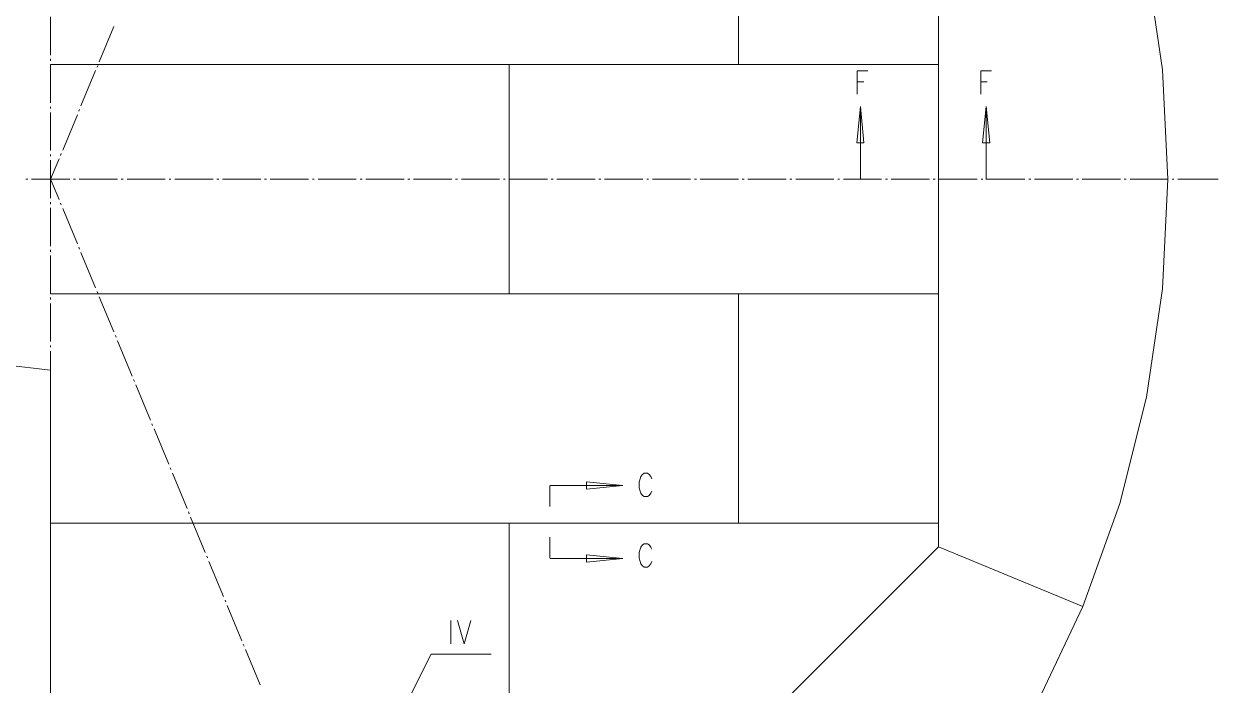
# Model space of a CAD drawing. Header units: millimetres. Extents: x 0 to 829, y 0 to 570.
# Drawn here: x 493.3 to 643.3, y 344.9 to 428 of the extents above; entities that cross this region are included whole.
import ezdxf

# ---------------------------------------------------------------- set-up
doc = ezdxf.new("R2010")
doc.units = ezdxf.units.MM

msp = doc.modelspace()

# ---------------------------------------------------------------- linework, layer by layer
at = {"color": 0, "lineweight": 0}
for points in [[(608.192417, 454.656472), (608.192417, 362.271028)], [(583.046417, 451.650806), (583.046417, 422.857083)], [(496.672306, 268.149917), (510.427111, 268.82725), (524.044333, 270.845139), (537.404028, 274.193), (550.368611, 278.832028), (562.814611, 284.719889), (574.625611, 291.796611), (585.685194, 299.998694), (595.887528, 309.248528), (605.133833, 319.450861), (613.339444, 330.510444), (620.416167, 342.321444), (626.304028, 354.767444), (630.943056, 367.732028), (634.287389, 381.088194), (636.308806, 394.708944), (636.986139, 408.46375), (636.308806, 422.215028), (634.287389, 435.835778)], [(496.672306, 432.456167), (490.929083, 431.757667), (485.521, 429.708028), (480.762028, 426.423667), (476.927333, 422.091556), (474.239167, 416.97275), (472.85275, 411.356528), (472.85275, 405.570972), (474.239167, 399.95475), (476.927333, 394.832417), (480.762028, 390.503833), (485.521, 387.219472), (490.929083, 385.166306), (496.672306, 384.471333)], [(496.672306, 428.857833), (496.672306, 424.060056)], [(502.782417, 423.213389), (504.620389, 427.647806)], [(496.672306, 423.580278), (496.672306, 423.340389)], [(496.672306, 422.857083), (608.192417, 422.857083)], [(496.672306, 422.857083), (496.672306, 418.059306)], [(500.485833, 417.67125), (502.323806, 422.105667)], [(502.50725, 422.550167), (502.598972, 422.772417)], [(554.256222, 422.857083), (554.256222, 394.066889)], [(597.951278, 419.149389), (597.951278, 422.077444), (599.309472, 422.077444)], [(613.477028, 419.149389), (613.477028, 422.077444), (614.83875, 422.077444)], [(597.951278, 420.683972), (598.787361, 420.683972)], [(613.477028, 420.683972), (614.313111, 420.683972)], [(496.672306, 417.579528), (496.672306, 417.339639)], [(500.210667, 417.008028), (500.302389, 417.230278)], [(598.364028, 417.597167), (598.822639, 413.018111), (597.905417, 413.018111), (598.364028, 417.597167), (598.364028, 408.439056)], [(614.150833, 417.597167), (613.692222, 413.018111), (614.609444, 413.018111), (614.150833, 417.597167), (614.150833, 408.439056)], [(496.672306, 416.859861), (496.672306, 412.062083)], [(498.192778, 412.132639), (500.027222, 416.563528)], [(496.672306, 411.582306), (496.672306, 411.342417)], [(496.672306, 408.46375), (497.734167, 411.021389)], [(497.917611, 411.465889), (498.009333, 411.688139)], [(496.672306, 410.862639), (496.672306, 406.064861)], [(493.55375, 408.46375), (493.793639, 408.46375)], [(494.273417, 408.46375), (499.071194, 408.46375)], [(496.672306, 408.46375), (497.734167, 405.902583)], [(499.550972, 408.46375), (499.790861, 408.46375)], [(500.270639, 408.46375), (505.068417, 408.46375)], [(505.548194, 408.46375), (505.791611, 408.46375)], [(506.271389, 408.46375), (511.069167, 408.46375)], [(511.548944, 408.46375), (511.788833, 408.46375)], [(512.268611, 408.46375), (517.066389, 408.46375)], [(517.546167, 408.46375), (517.786056, 408.46375)], [(518.265833, 408.46375), (523.063611, 408.46375)], [(523.543389, 408.46375), (523.783278, 408.46375)], [(524.263056, 408.46375), (529.064361, 408.46375)], [(529.544139, 408.46375), (529.784028, 408.46375)], [(530.263806, 408.46375), (535.061583, 408.46375)], [(535.541361, 408.46375), (535.78125, 408.46375)], [(536.261028, 408.46375), (541.058806, 408.46375)], [(541.538583, 408.46375), (541.778472, 408.46375)], [(542.25825, 408.46375), (547.059556, 408.46375)], [(547.539333, 408.46375), (547.779222, 408.46375)], [(548.259, 408.46375), (553.056778, 408.46375)], [(553.536556, 408.46375), (553.776444, 408.46375)], [(554.256222, 408.46375), (559.054, 408.46375)], [(559.533778, 408.46375), (559.773667, 408.46375)], [(560.253444, 408.46375), (565.05475, 408.46375)], [(565.534528, 408.46375), (565.774417, 408.46375)], [(566.254194, 408.46375), (571.051972, 408.46375)], [(571.53175, 408.46375), (571.771639, 408.46375)], [(572.251417, 408.46375), (577.049194, 408.46375)], [(577.528972, 408.46375), (577.768861, 408.46375)], [(578.248639, 408.46375), (583.046417, 408.46375)], [(583.526194, 408.46375), (583.769611, 408.46375)], [(584.249389, 408.46375), (589.047167, 408.46375)], [(589.526944, 408.46375), (589.766833, 408.46375)], [(590.246611, 408.46375), (595.044389, 408.46375)], [(595.524167, 408.46375), (595.764056, 408.46375)], [(596.243833, 408.46375), (601.041611, 408.46375)], [(601.521389, 408.46375), (601.761278, 408.46375)], [(602.241056, 408.46375), (607.042361, 408.46375)], [(607.522139, 408.46375), (607.762028, 408.46375)], [(608.241806, 408.46375), (613.039583, 408.46375)], [(613.519361, 408.46375), (613.75925, 408.46375)], [(614.239028, 408.46375), (619.036806, 408.46375)], [(619.516583, 408.46375), (619.756472, 408.46375)], [(620.23625, 408.46375), (625.037556, 408.46375)], [(625.517333, 408.46375), (625.757222, 408.46375)], [(626.237, 408.46375), (631.034778, 408.46375)], [(631.514556, 408.46375), (631.754444, 408.46375)], [(632.234222, 408.46375), (637.032, 408.46375)], [(637.511778, 408.46375), (637.751667, 408.46375)], [(638.231444, 408.46375), (643.297333, 408.46375)], [(496.672306, 405.585083), (496.672306, 405.345194)], [(497.917611, 405.458083), (498.009333, 405.239361)], [(496.672306, 404.865417), (496.672306, 400.064111)], [(498.192778, 404.794861), (500.027222, 400.360444)], [(496.672306, 399.584333), (496.672306, 399.344444)], [(500.210667, 399.919472), (500.302389, 399.697222)], [(500.485833, 399.252722), (502.323806, 394.818306)], [(496.672306, 398.864667), (496.672306, 394.066889)], [(496.672306, 394.066889), (608.192417, 394.066889)], [(496.672306, 393.587111), (496.672306, 393.347222)], [(502.50725, 394.377333), (502.598972, 394.155083)], [(502.782417, 393.710583), (504.620389, 389.279694)], [(583.046417, 394.066889), (583.046417, 365.276694)], [(496.672306, 392.867444), (496.672306, 388.069667)], [(504.803833, 388.835194), (504.895556, 388.612944)], [(496.672306, 387.589889), (496.672306, 387.35)], [(505.079, 388.168444), (506.913444, 383.737556)], [(496.672306, 386.870222), (496.672306, 382.068917)], [(496.672306, 269.109472), (496.672306, 384.471333)], [(507.096889, 383.293056), (507.188611, 383.070806)], [(507.372056, 382.626306), (509.210028, 378.195417)], [(496.672306, 381.589139), (496.672306, 381.34925)], [(496.672306, 380.869472), (496.672306, 376.071694)], [(509.393472, 377.750917), (509.485194, 377.528667)], [(509.668639, 377.087694), (511.506611, 372.653278)], [(496.672306, 375.591917), (496.672306, 375.352028)], [(496.672306, 374.87225), (496.672306, 370.074472)], [(511.690056, 372.208778), (511.781778, 371.986528)], [(511.965222, 371.545556), (513.799667, 367.111139)], [(572.173806, 370.829417), (572.067972, 371.108111), (571.859833, 371.386806), (571.651694, 371.527917), (571.231889, 371.527917), (571.02375, 371.386806), (570.812083, 371.108111), (570.709778, 370.829417), (570.603944, 370.413139), (570.603944, 369.714639), (570.709778, 369.294833), (570.812083, 369.016139), (571.02375, 368.737444), (571.231889, 368.599861), (571.651694, 368.599861), (571.859833, 368.737444), (572.067972, 369.016139), (572.173806, 369.294833)], [(496.672306, 369.594694), (496.672306, 369.354806)], [(559.378556, 369.979222), (559.378556, 367.3475)], [(568.550778, 370.000389), (563.971722, 370.459), (563.971722, 369.541778), (568.550778, 370.000389), (559.392667, 370.000389)], [(496.672306, 368.875028), (496.672306, 364.073722)], [(513.983111, 366.666639), (514.074833, 366.444389)], [(514.258278, 366.003417), (516.09625, 361.569)], [(496.672306, 365.276694), (608.192417, 365.276694)], [(554.256222, 365.276694), (554.256222, 336.482972)], [(496.672306, 363.593944), (496.672306, 363.354056)], [(559.378556, 360.856389), (559.378556, 363.488111)], [(496.672306, 362.874278), (496.672306, 358.0765)], [(608.192417, 362.271028), (542.865028, 296.943639)], [(572.173806, 361.971167), (572.067972, 362.249861), (571.859833, 362.528556), (571.651694, 362.669667), (571.231889, 362.669667), (571.02375, 362.528556), (570.812083, 362.249861), (570.709778, 361.971167), (570.603944, 361.551361), (570.603944, 360.856389), (570.709778, 360.436583), (570.812083, 360.157889), (571.02375, 359.879194), (571.231889, 359.738083), (571.651694, 359.738083), (571.859833, 359.879194), (572.067972, 360.157889), (572.173806, 360.436583)], [(608.192417, 362.271028), (626.304028, 354.767444)], [(516.279694, 361.1245), (516.371417, 360.905778)], [(516.554861, 360.461278), (518.392833, 356.026861)], [(568.550778, 360.835222), (563.971722, 360.376611), (563.971722, 361.293833), (568.550778, 360.835222), (559.392667, 360.835222)], [(496.672306, 357.596722), (496.672306, 357.356833)], [(496.672306, 356.877056), (496.672306, 352.079278)], [(518.576278, 355.585889), (518.668, 355.363639)], [(518.851444, 354.919139), (520.685889, 350.484722)], [(546.918444, 350.082556), (546.918444, 353.010611)], [(547.754528, 353.010611), (548.590611, 350.082556), (549.426694, 353.010611)], [(496.672306, 351.5995), (496.672306, 351.359611)], [(496.672306, 350.879833), (496.672306, 346.082056)], [(520.869333, 350.04375), (520.961056, 349.8215)], [(521.148028, 349.377), (522.982472, 344.942583)], [(540.882417, 341.640583), (544.477222, 348.819611)], [(544.477222, 348.819611), (552.016083, 348.819611)], [(496.672306, 345.602278), (496.672306, 345.362389)]]:
    msp.add_lwpolyline(points, dxfattribs=at)

doc.saveas('drawing.dxf')
